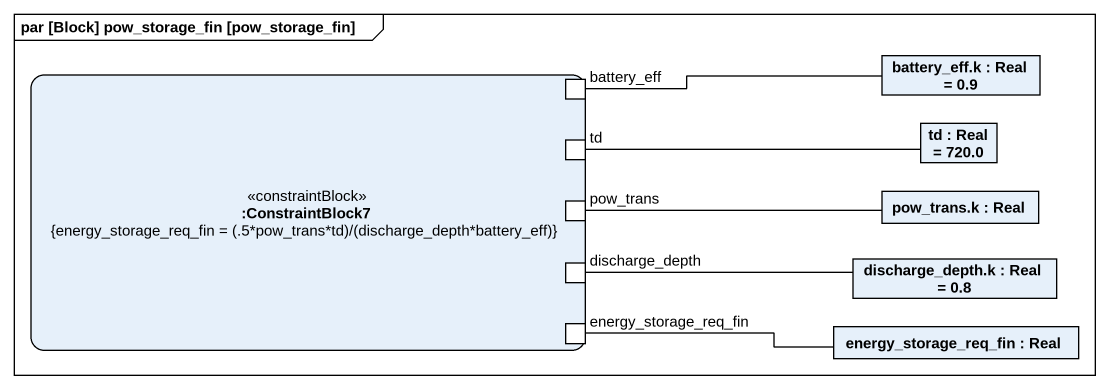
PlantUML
@startuml
mainframe par [Block] pow_storage_fin [pow_storage_fin]
rectangle ":ConstraintBlock7\n{energy_storage_req_fin = (.5*pow_trans*td)/(discharge_depth*battery_eff)}" as ConstraintBlock7 <<constraintBlock>> {
  port battery_eff
  port td
  port pow_trans
  port discharge_depth
  port energy_storage_req_fin
}
rectangle "battery_eff.k : Real = 0.9" as battery_eff_k
rectangle "td : Real = 720.0" as td_2
rectangle "pow_trans.k : Real" as pow_trans_k
rectangle "discharge_depth.k : Real = 0.8" as discharge_depth_k
rectangle "energy_storage_req_fin : Real" as energy_storage_req_fin_2
battery_eff -right- battery_eff_k
td -right- td_2
pow_trans -right- pow_trans_k
discharge_depth -right- discharge_depth_k
energy_storage_req_fin -right- energy_storage_req_fin_2
@enduml
